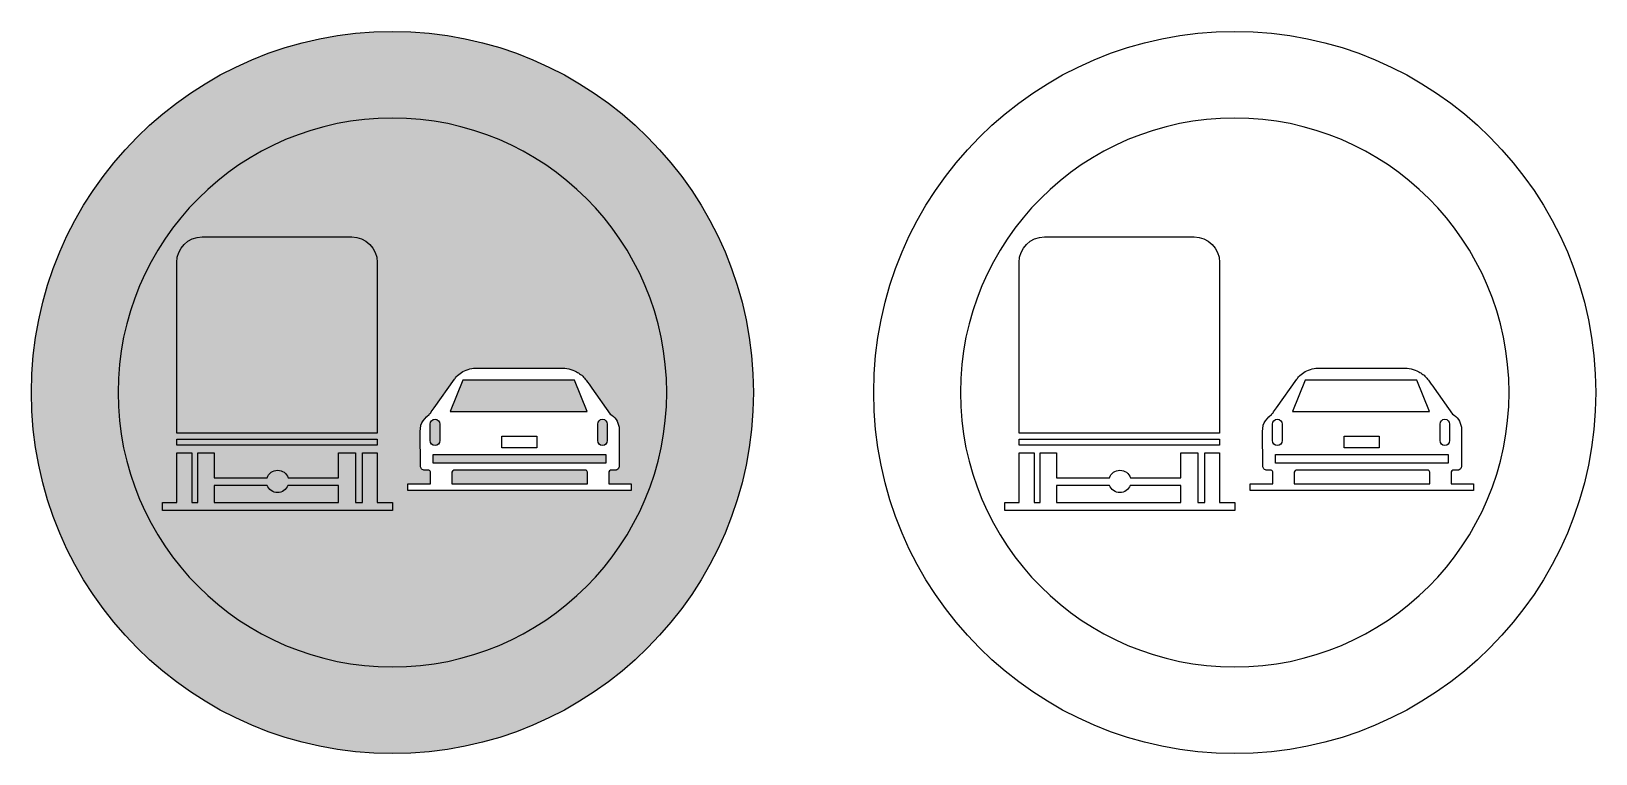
# Model space of a CAD drawing. Extents: x -38 to 1262, y 2 to 603.
import ezdxf

# ---------------------------------------------------------------- set-up
doc = ezdxf.new("R2010")
doc.units = 0
doc.header["$MEASUREMENT"] = 0

msp = doc.modelspace()

# ---------------------------------------------------------------- hatches: boundary and pattern name
h = msp.add_hatch(color=1)
edge = h.paths.add_edge_path()
edge.add_arc((262.0824999999999, 302.496), 299.9974999999999, 0, 180, ccw=False)
edge.add_arc((262.0824999999999, 302.496), 299.9974999999999, -180, 0, ccw=False)
edge = h.paths.add_edge_path(flags=16)
edge.add_arc((262.0824999999999, 302.496), 227.9974999999999, 180, 360)
edge.add_arc((262.0824999999999, 302.496), 227.9974999999999, 0, 180)
h = msp.add_hatch(color=7)
edge = h.paths.add_edge_path()
edge.add_arc((262.0824999999999, 302.496), 227.9974999999999, 180, 360)
edge.add_arc((262.0824999999999, 302.496), 227.9974999999999, 0, 180)
edge = h.paths.add_edge_path(flags=16)
edge.add_line((82.85299999999995, 268.676), (82.83199999999988, 410.53))
edge.add_arc((104.035551849321, 410.5154496185962), 21.20355684172936, 90.04472604349519, 179.9606822800346, ccw=False)
edge.add_line((104.0189999999998, 431.719), (228.2979999999999, 431.721))
edge.add_arc((228.279644352477, 410.5176467390611), 21.20336120613816, 0.04148762650811477, 89.9503993138432, ccw=False)
edge.add_line((249.4829999999999, 410.533), (249.4669999999999, 268.676))
edge.add_line((249.4669999999999, 268.676), (82.85299999999995, 268.676))
h.paths.add_polyline_path([(82.85299999999995, 258.742), (82.85299999999995, 263.708), (249.4669999999999, 263.708), (249.4669999999999, 258.742)], flags=16)
edge = h.paths.add_edge_path(flags=16)
edge.add_line((217.4089999999999, 231.649), (217.4089999999999, 252.419))
edge.add_line((217.4089999999999, 252.419), (231.4059999999999, 252.419))
edge.add_line((231.4059999999999, 252.419), (231.4059999999999, 211.183))
edge.add_line((231.4059999999999, 211.183), (237.276, 211.183))
edge.add_line((237.276, 211.183), (237.276, 252.419))
edge.add_line((237.276, 252.419), (249.4669999999999, 252.419))
edge.add_line((249.4669999999999, 252.419), (249.4669999999999, 211.183))
edge.add_line((249.4669999999999, 211.183), (262.1099999999999, 211.183))
edge.add_line((262.1099999999999, 211.183), (262.1099999999999, 204.558))
edge.add_line((262.1099999999999, 204.558), (71.11099999999999, 204.558))
edge.add_line((71.11099999999999, 204.558), (71.11099999999999, 211.183))
edge.add_line((71.11099999999999, 211.183), (82.85299999999995, 211.183))
edge.add_line((82.85299999999995, 211.183), (82.85299999999995, 252.419))
edge.add_line((82.85299999999995, 252.419), (95.4939999999998, 252.419))
edge.add_line((95.4939999999998, 252.419), (95.4939999999998, 211.183))
edge.add_line((95.4939999999998, 211.183), (100.4619999999999, 211.183))
edge.add_line((100.4619999999999, 211.183), (100.4619999999999, 252.419))
edge.add_line((100.4619999999999, 252.419), (114.0079999999999, 252.419))
edge.add_line((114.0079999999999, 252.419), (114.0079999999999, 231.649))
edge.add_line((114.0079999999999, 231.649), (157.8929999999999, 231.649))
edge.add_arc((166.6734999999999, 228.658919299921), 9.275654308078987, 18.80558244174341, 161.1944175582565, ccw=False)
edge.add_line((175.4539999999998, 231.649), (217.4089999999999, 231.649))
edge = h.paths.add_edge_path(flags=0)
edge.add_line((217.4089999999999, 225.328), (175.3299999999999, 225.328))
edge.add_arc((166.6734999999999, 228.6596934934931), 9.275514744993142, 201.0506008145744, 338.94939918542553, ccw=False)
edge.add_line((158.0169999999998, 225.328), (114.0079999999999, 225.328))
edge.add_line((114.0079999999999, 225.328), (114.0079999999999, 211.183))
edge.add_line((114.0079999999999, 211.183), (217.4089999999999, 211.183))
edge.add_line((217.4089999999999, 211.183), (217.4089999999999, 225.328))
edge = h.paths.add_edge_path(flags=16)
edge.add_line((293.8309999999999, 226.628), (293.838, 234.583))
edge.add_line((293.838, 234.583), (293.8549999999999, 235.579))
edge.add_arc((269.1926301523154, 235.088395628925), 24.66724912009642, 1.139624985113958, 2.573550039704497)
edge.add_arc((292.3479729605294, 236.121176907622), 1.488908295117394, 2.880535967973231, 12.24645582617834)
edge.add_arc((292.8136602651937, 236.2144005089854), 1.014072800279348, 12.68027604042754, 24.00859243685312)
edge.add_arc((291.6740746040961, 235.7189808313679), 2.256667133638412, 23.72653379276362, 91.37306167947759)
edge.add_arc((289.5739960786173, 359.0884817099924), 121.1307623354323, 269.7365356548471, 270.9678215690976, ccw=False)
edge.add_line((289.0169999999998, 237.959), (288.9349999999998, 237.959))
edge.add_arc((289.3533049241432, 242.4891808577408), 4.549452452043397, 228.0994506436767, 264.7244187830483, ccw=False)
edge.add_arc((288.2406758584945, 241.2740242659262), 2.901994809648913, 180.8494843482681, 228.4273091009633, ccw=False)
edge.add_line((285.3389999999998, 241.231), (285.2429999999999, 269.952))
edge.add_line((285.2429999999999, 269.952), (285.2419999999998, 270.126))
edge.add_line((285.2419999999998, 270.126), (285.7859999999999, 275.156))
edge.add_line((285.7859999999999, 275.156), (285.8019999999999, 275.294))
edge.add_arc((299.7378158133118, 270.89401024145), 14.61392733860067, 129.5214193335849, 162.477400791378, ccw=False)
edge.add_arc((289.7339647241089, 283.0423700760829), 1.123360333909029, 308.8087315203129, 323.9321705152854)
edge.add_line((290.6419999999998, 282.381), (290.6699999999998, 282.422))
edge.add_line((290.6699999999998, 282.422), (292.6319999999998, 284.286))
edge.add_arc((333.753201563729, 245.6501384522108), 56.42413504507429, 135.6227886081567, 136.784837898807, ccw=False)
edge.add_arc((286.8056809633036, 291.218832296329), 9.005306633701185, 317.3017615596938, 327.361957279669)
edge.add_line((294.3889999999998, 286.362), (296.871, 289.878))
edge.add_line((296.871, 289.878), (313.7599999999999, 313.647))
edge.add_arc((335.4157099065275, 299.3112827612183), 25.97080207282755, 143.6817662705984, 146.4961080799284, ccw=False)
edge.add_arc((321.788697128875, 309.0560994392989), 9.222018635325007, 128.8809233939988, 142.3205168172169, ccw=False)
edge.add_arc((314.2396718844411, 318.4096844198456), 2.797857644760745, 308.9889137128762, 312.50341341487)
edge.add_arc((313.2139242339163, 319.6815348474362), 4.429742715136651, 311.1699396124496, 313.9805462995042)
edge.add_arc((330.891899656799, 301.9564641109583), 20.6047427383214, 119.8701348300579, 135.1265558573662, ccw=False)
edge.add_arc((332.152241558429, 298.4916858716475), 24.24519904231555, 88.63452331278228, 118.3748517614639, ccw=False)
edge.add_line((332.7299999999999, 322.73), (402.1999999999999, 322.73))
edge.add_arc((402.7276965952911, 296.6811427940554), 26.05420168480267, 61.97360445632688, 91.16053662497501, ccw=False)
edge.add_arc((402.5223068938942, 296.1580135002491), 26.61257057403997, 57.93605445044909, 62.112477330650506, ccw=False)
edge.add_arc((407.7896845979103, 303.1043735721074), 17.94636390705103, 31.994362485337092, 60.41521877666588, ccw=False)
edge.add_arc((341.6296821205183, 248.2154454761424), 103.7776525405093, 33.85682553374238, 38.35513532464529, ccw=False)
edge.add_line((427.8099999999998, 306.032), (443.0499999999998, 284.583))
edge.add_arc((434.8787117083056, 271.0471936571353), 15.8110090031445, 9.989893668292211, 58.8814820918916, ccw=False)
edge.add_line((450.4499999999999, 273.79), (450.4599999999999, 273.698))
edge.add_line((450.4599999999999, 273.698), (450.4599999999999, 241.256))
edge.add_arc((447.0232554672382, 241.163333552984), 3.437993608759308, -16.480718447547588, 1.5445169506863863, ccw=False)
edge.add_arc((447.2356728162289, 241.1307545228837), 3.225191508572114, 282.25024645679645, 343.0037193447935, ccw=False)
edge.add_arc((447.5184503408804, 239.8445406170717), 1.908267256618706, 275.1577466500163, 282.1473369322099, ccw=False)
edge.add_arc((447.3740040719181, 241.5026212132975), 3.572623457110318, 269.935784872778, 275.07440086170527, ccw=False)
edge.add_line((447.3699999999998, 237.93), (443.7699999999999, 237.923))
edge.add_arc((443.7828055186163, 225.7219930186605), 12.20101370132839, 90.06013453667548, 91.79794410216947)
edge.add_arc((443.4401245701517, 236.8656297283275), 1.052135651561457, 92.18557953781684, 98.20327827762834)
edge.add_arc((443.4969649912473, 236.3942146893279), 1.526877173772462, 97.79030335290442, 170.736649061171)
edge.add_line((441.9899999999999, 236.64), (441.9699999999999, 236.417))
edge.add_line((441.9699999999999, 236.417), (441.9699999999999, 226.628))
edge.add_line((441.9699999999999, 226.628), (460.5999999999998, 226.628))
edge.add_line((460.5999999999998, 226.628), (460.5999999999998, 221.101))
edge.add_line((460.5999999999998, 221.101), (275.026, 221.101))
edge.add_line((275.026, 221.101), (275.026, 226.628))
edge.add_line((275.026, 226.628), (293.8309999999999, 226.628))
h.paths.add_polyline_path([(320.5599999999998, 312.767), (310.1299999999999, 286.74), (424.0499999999998, 286.74), (413.42, 312.767)], flags=0)
edge = h.paths.add_edge_path(flags=0)
edge.add_arc((297.5380038343678, 262.5210038343679), 3.9940038343698, 180.0000550057316, 269.9999449942693, ccw=False)
edge.add_line((293.5439999999999, 262.521), (293.5439999999999, 276.262))
edge.add_arc((297.5370038334078, 276.2619961665922), 3.993003833409738, 90.00005500573161, 179.99994499427, ccw=False)
edge.add_arc((297.5369961665919, 276.2619961665921), 3.993003833409738, 5.5005730814627896e-05, 89.99994499426919, ccw=False)
edge.add_line((301.5299999999999, 276.262), (301.5299999999999, 262.521))
edge.add_arc((297.5369961656319, 262.5200038324479), 3.993003958628985, -89.98559593884289, 0.014294049694626665, ccw=False)
edge = h.paths.add_edge_path(flags=0)
edge.add_arc((436.6920038343679, 262.5190038305278), 3.992004333452193, 179.9713497077761, 269.9712396963136, ccw=False)
edge.add_line((432.6999999999999, 262.521), (432.6999999999999, 276.262))
edge.add_arc((436.6915038334079, 276.2634961694722), 3.991504113818914, 90.02158667683818, 180.0214766653764, ccw=False)
edge.add_arc((436.688496166592, 276.2634961694722), 3.991504113818867, -0.021476665376383153, 89.97841332316182, ccw=False)
edge.add_line((440.6799999999999, 276.262), (440.6799999999999, 262.521))
edge.add_arc((436.687996165632, 262.5190038305278), 3.992004333452178, -89.9712396963136, 0.02865029222391513, ccw=False)
h.paths.add_polyline_path([(296.0799999999999, 243.656), (296.0799999999999, 251.002), (439.4399999999999, 251.002), (439.4399999999999, 243.656)], flags=0)
edge = h.paths.add_edge_path(flags=16)
edge.add_line((424.2599999999999, 226.628), (424.2599999999999, 235.166))
edge.add_arc((411.3092015520616, 234.928332129247), 12.95297905718642, 1.051351203753925, 5.616350119313379)
edge.add_line((424.1999999999999, 236.196), (424.16, 236.366))
edge.add_arc((421.2155799995044, 235.6940047118341), 3.020130263189867, 12.8562298601539, 32.59633701077721)
edge.add_arc((422.5002449756515, 236.5447166396131), 1.479729224211192, 31.64211115707444, 64.38346385127849)
edge.add_arc((422.4201213648381, 236.418388367482), 1.628376980434619, 63.7631060417151, 81.52884468576244)
edge.add_arc((422.2847246301898, 234.9361197890331), 3.115564090590476, 83.08182080839634, 88.79948646202352)
edge.add_arc((422.0161313627856, 231.2764780289548), 6.782744002473412, 87.17857594881045, 94.53358429248335)
edge.add_line((421.4799999999999, 238.038), (421.3399999999998, 238.028))
edge.add_line((421.3399999999998, 238.028), (317.9599999999999, 237.927))
edge.add_line((317.9599999999999, 237.927), (314.4699999999999, 237.944))
edge.add_line((314.4699999999999, 237.944), (313.7299999999999, 237.962))
edge.add_arc((313.6687573427745, 235.793063210383), 2.16980124905908, 88.38261137755975, 163.3435103168343)
edge.add_arc((312.8822450842227, 236.0639916510694), 1.339068414502064, 164.8035869355912, 174.2134590397048)
edge.add_arc((314.1026380819398, 235.8784053893462), 2.572691602534274, 172.8415073098707, 179.630422960325)
edge.add_line((311.5299999999999, 235.895), (311.5099999999999, 226.628))
edge.add_line((311.5099999999999, 226.628), (424.2599999999999, 226.628))
h = msp.add_hatch(color=1)
edge = h.paths.add_edge_path()
edge.add_line((82.85299999999995, 268.676), (82.83199999999988, 410.53))
edge.add_arc((104.035551849321, 410.5154496185962), 21.20355684172936, 90.04472604349519, 179.9606822800346, ccw=False)
edge.add_line((104.0189999999998, 431.719), (228.2979999999999, 431.721))
edge.add_arc((228.279644352477, 410.5176467390611), 21.20336120613816, 0.04148762650811477, 89.9503993138432, ccw=False)
edge.add_line((249.4829999999999, 410.533), (249.4669999999999, 268.676))
edge.add_line((249.4669999999999, 268.676), (82.85299999999995, 268.676))
h.paths.add_polyline_path([(82.85299999999995, 258.742), (82.85299999999995, 263.708), (249.4669999999999, 263.708), (249.4669999999999, 258.742)])
edge = h.paths.add_edge_path()
edge.add_line((217.4089999999999, 231.649), (217.4089999999999, 252.419))
edge.add_line((217.4089999999999, 252.419), (231.4059999999999, 252.419))
edge.add_line((231.4059999999999, 252.419), (231.4059999999999, 211.183))
edge.add_line((231.4059999999999, 211.183), (237.276, 211.183))
edge.add_line((237.276, 211.183), (237.276, 252.419))
edge.add_line((237.276, 252.419), (249.4669999999999, 252.419))
edge.add_line((249.4669999999999, 252.419), (249.4669999999999, 211.183))
edge.add_line((249.4669999999999, 211.183), (262.1099999999999, 211.183))
edge.add_line((262.1099999999999, 211.183), (262.1099999999999, 204.558))
edge.add_line((262.1099999999999, 204.558), (71.11099999999999, 204.558))
edge.add_line((71.11099999999999, 204.558), (71.11099999999999, 211.183))
edge.add_line((71.11099999999999, 211.183), (82.85299999999995, 211.183))
edge.add_line((82.85299999999995, 211.183), (82.85299999999995, 252.419))
edge.add_line((82.85299999999995, 252.419), (95.4939999999998, 252.419))
edge.add_line((95.4939999999998, 252.419), (95.4939999999998, 211.183))
edge.add_line((95.4939999999998, 211.183), (100.4619999999999, 211.183))
edge.add_line((100.4619999999999, 211.183), (100.4619999999999, 252.419))
edge.add_line((100.4619999999999, 252.419), (114.0079999999999, 252.419))
edge.add_line((114.0079999999999, 252.419), (114.0079999999999, 231.649))
edge.add_line((114.0079999999999, 231.649), (157.8929999999999, 231.649))
edge.add_arc((166.6734999999999, 228.658919299921), 9.275654308078987, 18.80558244174341, 161.1944175582565, ccw=False)
edge.add_line((175.4539999999998, 231.649), (217.4089999999999, 231.649))
edge = h.paths.add_edge_path(flags=16)
edge.add_line((217.4089999999999, 225.328), (175.3299999999999, 225.328))
edge.add_arc((166.6734999999999, 228.6596934934931), 9.275514744993142, 201.0506008145744, 338.94939918542553, ccw=False)
edge.add_line((158.0169999999998, 225.328), (114.0079999999999, 225.328))
edge.add_line((114.0079999999999, 225.328), (114.0079999999999, 211.183))
edge.add_line((114.0079999999999, 211.183), (217.4089999999999, 211.183))
edge.add_line((217.4089999999999, 211.183), (217.4089999999999, 225.328))

# ---------------------------------------------------------------- linework, layer by layer
at = {"color": 1}
msp.add_lwpolyline([(-37.91500000000008, 302.496, -1), (562.0799999999998, 302.496, -1)], format="xyb", close=True, dxfattribs=at)
for points in [[(662.085, 302.496, -1), (1262.08, 302.496, -1)], [(34.08499999999992, 302.496, 1), (490.0799999999998, 302.496, 1)], [(734.085, 302.496, 1), (1190.08, 302.496, 1)], [(82.85299999999995, 268.676), (82.83199999999988, 410.53, -0.413784), (104.0189999999998, 431.719), (228.2979999999999, 431.721, -0.4137479999999999), (249.4829999999999, 410.533), (249.4669999999999, 268.676)], [(782.8530000000001, 268.676), (782.832, 410.53, -0.413784), (804.0189999999999, 431.719), (928.298, 431.721, -0.4137479999999999), (949.4830000000001, 410.533), (949.467, 268.676)], [(293.8309999999999, 226.628), (293.838, 234.583), (293.8549999999999, 235.579, 0.00625676), (293.8349999999999, 236.196, 0.0408893), (293.8029999999999, 236.437, 0.0494694), (293.7399999999999, 236.627, 0.304045), (291.6199999999999, 237.975, -0.00537255), (289.0169999999998, 237.959), (288.9349999999998, 237.959, -0.161181), (286.3149999999999, 239.103, -0.210632), (285.3389999999998, 241.231), (285.2429999999999, 269.952), (285.2419999999998, 270.126), (285.7859999999999, 275.156), (285.8019999999999, 275.294, -0.144797), (290.4379999999999, 282.167, 0.06608439999999999), (290.6419999999998, 282.381), (290.6699999999998, 282.422), (292.6319999999998, 284.286, -0.00507044), (293.4239999999999, 285.112, 0.0439241), (294.3889999999998, 286.362), (296.871, 289.878), (313.7599999999999, 313.647, -0.0122805), (314.4899999999999, 314.693, -0.0587086), (315.9999999999999, 316.235, 0.0153361), (316.1299999999999, 316.347, 0.0122642), (316.2899999999998, 316.494, -0.0666672), (320.6299999999999, 319.824, -0.1305), (332.7299999999999, 322.73), (402.1999999999999, 322.73, -0.128045), (414.9699999999999, 319.68, -0.0182251), (416.65, 318.711, -0.124649), (423.0099999999999, 312.613, -0.0196301), (427.8099999999998, 306.032), (443.0499999999998, 284.583, -0.216626), (450.4499999999999, 273.79), (450.4599999999999, 273.698), (450.4599999999999, 241.256, -0.0788125), (450.3199999999998, 240.188, -0.271476), (447.92, 237.979, -0.0305073), (447.6899999999999, 237.944, -0.0224252), (447.3699999999998, 237.93), (443.7699999999999, 237.923, 0.00758277), (443.4, 237.917, 0.0262632), (443.2899999999998, 237.907, 0.329491), (441.9899999999999, 236.64), (441.9699999999999, 236.417), (441.9699999999999, 226.628), (460.5999999999998, 226.628), (460.5999999999998, 221.101), (275.026, 221.101), (275.026, 226.628)], [(993.831, 226.628), (993.8380000000001, 234.583), (993.855, 235.579, 0.00625676), (993.835, 236.196, 0.0408893), (993.803, 236.437, 0.0494694), (993.74, 236.627, 0.304045), (991.62, 237.975, -0.00537255), (989.0169999999999, 237.959), (988.935, 237.959, -0.161181), (986.315, 239.103, -0.210632), (985.3389999999999, 241.231), (985.243, 269.952), (985.242, 270.126), (985.7860000000001, 275.156), (985.802, 275.294, -0.144797), (990.438, 282.167, 0.06608439999999999), (990.6419999999999, 282.381), (990.67, 282.422), (992.632, 284.286, -0.00507044), (993.424, 285.112, 0.0439241), (994.3889999999999, 286.362), (996.8710000000001, 289.878), (1013.76, 313.647, -0.0122805), (1014.49, 314.693, -0.0587086), (1016, 316.235, 0.0153361), (1016.13, 316.347, 0.0122642), (1016.29, 316.494, -0.0666672), (1020.63, 319.824, -0.1305), (1032.73, 322.73), (1102.2, 322.73, -0.128045), (1114.97, 319.68, -0.0182251), (1116.65, 318.711, -0.124649), (1123.01, 312.613, -0.0196301), (1127.81, 306.032), (1143.05, 284.583, -0.216626), (1150.45, 273.79), (1150.46, 273.698), (1150.46, 241.256, -0.0788125), (1150.32, 240.188, -0.271476), (1147.92, 237.979, -0.0305073), (1147.69, 237.944, -0.0224252), (1147.37, 237.93), (1143.77, 237.923, 0.00758277), (1143.4, 237.917, 0.0262632), (1143.29, 237.907, 0.329491), (1141.99, 236.64), (1141.97, 236.417), (1141.97, 226.628), (1160.6, 226.628), (1160.6, 221.101), (975.0260000000001, 221.101), (975.0260000000001, 226.628)], [(297.5379999999999, 258.527, -0.414213), (293.5439999999999, 262.521), (293.5439999999999, 276.262, -0.414213), (297.5369999999998, 280.255, -0.414213), (301.5299999999999, 276.262), (301.5299999999999, 262.521, -0.414213)], [(436.6899999999999, 258.527, -0.414213), (432.6999999999999, 262.521), (432.6999999999999, 276.262, -0.414213), (436.6899999999999, 280.255, -0.414213), (440.6799999999999, 276.262), (440.6799999999999, 262.521, -0.414213)], [(997.538, 258.527, -0.414213), (993.544, 262.521), (993.544, 276.262, -0.414213), (997.5369999999999, 280.255, -0.414213), (1001.53, 276.262), (1001.53, 262.521, -0.414213)], [(1136.69, 258.527, -0.414213), (1132.7, 262.521), (1132.7, 276.262, -0.414213), (1136.69, 280.255, -0.414213), (1140.68, 276.262), (1140.68, 262.521, -0.414213)], [(217.4089999999999, 231.649), (217.4089999999999, 252.419), (231.4059999999999, 252.419), (231.4059999999999, 211.183), (237.276, 211.183), (237.276, 252.419), (249.4669999999999, 252.419), (249.4669999999999, 211.183), (262.1099999999999, 211.183), (262.1099999999999, 204.558), (71.11099999999999, 204.558), (71.11099999999999, 211.183), (82.85299999999995, 211.183), (82.85299999999995, 252.419), (95.4939999999998, 252.419), (95.4939999999998, 211.183), (100.4619999999999, 211.183), (100.4619999999999, 252.419), (114.0079999999999, 252.419), (114.0079999999999, 231.649), (157.8929999999999, 231.649, -0.715856), (175.4539999999998, 231.649)], [(917.409, 231.649), (917.409, 252.419), (931.4060000000001, 252.419), (931.4060000000001, 211.183), (937.2760000000001, 211.183), (937.2760000000001, 252.419), (949.467, 252.419), (949.467, 211.183), (962.11, 211.183), (962.11, 204.558), (771.1110000000001, 204.558), (771.1110000000001, 211.183), (782.8530000000001, 211.183), (782.8530000000001, 252.419), (795.4939999999999, 252.419), (795.4939999999999, 211.183), (800.462, 211.183), (800.462, 252.419), (814.008, 252.419), (814.008, 231.649), (857.893, 231.649, -0.715856), (875.454, 231.649)], [(424.2599999999999, 226.628), (424.2599999999999, 235.166, 0.0199212), (424.1999999999999, 236.196), (424.16, 236.366, 0.0863461), (423.7599999999999, 237.321, 0.143841), (423.14, 237.879, 0.0776733), (422.66, 238.029, 0.0249532), (422.3499999999998, 238.051, 0.0321033), (421.4799999999999, 238.038), (421.3399999999998, 238.028), (317.9599999999999, 237.927), (314.4699999999999, 237.944), (313.7299999999999, 237.962, 0.339264), (311.5899999999999, 236.415, 0.0410814), (311.5499999999998, 236.199, 0.0296309), (311.5299999999999, 235.895), (311.5099999999999, 226.628)], [(1124.26, 226.628), (1124.26, 235.166, 0.0199212), (1124.2, 236.196), (1124.16, 236.366, 0.0863461), (1123.76, 237.321, 0.143841), (1123.14, 237.879, 0.0776733), (1122.66, 238.029, 0.0249532), (1122.35, 238.051, 0.0321033), (1121.48, 238.038), (1121.34, 238.028), (1017.96, 237.927), (1014.47, 237.944), (1013.73, 237.962, 0.339264), (1011.59, 236.415, 0.0410814), (1011.55, 236.199, 0.0296309), (1011.53, 235.895), (1011.51, 226.628)], [(217.4089999999999, 225.328), (175.3299999999999, 225.328, -0.686631), (158.0169999999998, 225.328), (114.0079999999999, 225.328), (114.0079999999999, 211.183), (217.4089999999999, 211.183)], [(917.409, 225.328), (875.33, 225.328, -0.686631), (858.0169999999999, 225.328), (814.008, 225.328), (814.008, 211.183), (917.409, 211.183)]]:
    msp.add_lwpolyline(points, format="xyb", close=True)
for points in [[(320.5599999999998, 312.767), (310.1299999999999, 286.74), (424.0499999999998, 286.74), (413.42, 312.767)], [(1020.56, 312.767), (1010.13, 286.74), (1124.05, 286.74), (1113.42, 312.767)], [(82.85299999999995, 258.742), (82.85299999999995, 263.708), (249.4669999999999, 263.708), (249.4669999999999, 258.742)], [(352.9699999999999, 256.45), (352.9699999999999, 266.308), (382.2099999999999, 266.308), (382.2099999999999, 256.45)], [(782.8530000000001, 258.742), (782.8530000000001, 263.708), (949.467, 263.708), (949.467, 258.742)], [(1052.97, 256.45), (1052.97, 266.308), (1082.21, 266.308), (1082.21, 256.45)], [(296.0799999999999, 243.656), (296.0799999999999, 251.002), (439.4399999999999, 251.002), (439.4399999999999, 243.656)], [(996.08, 243.656), (996.08, 251.002), (1139.44, 251.002), (1139.44, 243.656)]]:
    msp.add_lwpolyline(points, close=True)

doc.saveas('drawing.dxf')
